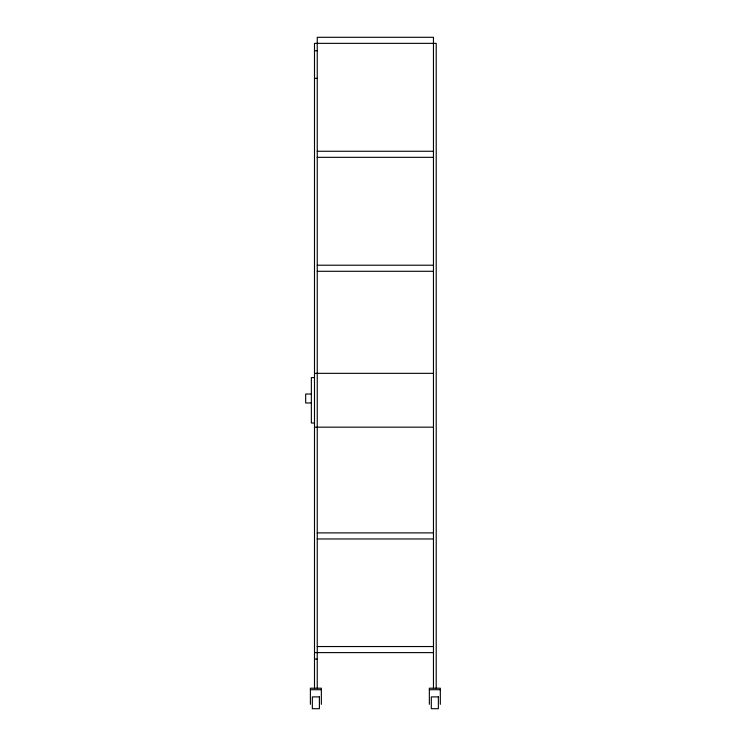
<?xml version="1.0" encoding="UTF-8"?>
<svg xmlns="http://www.w3.org/2000/svg" width="746" height="746" viewBox="0 0 746 746"><rect width="100%" height="100%" fill="white"/><g stroke="black" fill="none" stroke-linecap="round" stroke-linejoin="round"><path stroke-width="1.12" d="M314.495 50.747L317.246 50.747M314.495 78.339L317.246 78.339M317.246 151.261L433.463 151.261M317.246 157.322L433.463 157.322M317.246 265.212L433.463 265.212M317.246 271.283L433.463 271.283M314.495 373.336L433.463 373.336M314.495 377.588L311.362 377.588L311.362 423.01L314.495 423.01M311.362 394.019L305.673 394.019L305.673 402.971L311.362 402.971M314.495 427.169L433.463 427.169M317.246 532.896L433.463 532.896M317.246 538.966L433.463 538.966M317.246 646.54L433.463 646.54M314.495 652.601L433.463 652.601M314.495 659.044L317.246 659.044M310.383 689.724L321.358 689.724M429.351 689.724L440.327 689.724M440.327 704.327L440.327 688.204L429.351 688.204L429.351 704.327M436.205 688.204L436.205 43.361L314.495 43.361L314.495 688.204M433.463 688.204L433.463 37.3L317.246 37.3L317.246 688.204M321.358 704.327L321.358 688.204L310.383 688.204L310.383 704.327M319.4 696.895L312.341 696.895L312.341 708.7L319.4 708.7L319.4 696.895M438.359 696.895L431.309 696.895L431.309 708.7L438.359 708.7L438.359 696.895"/></g></svg>
